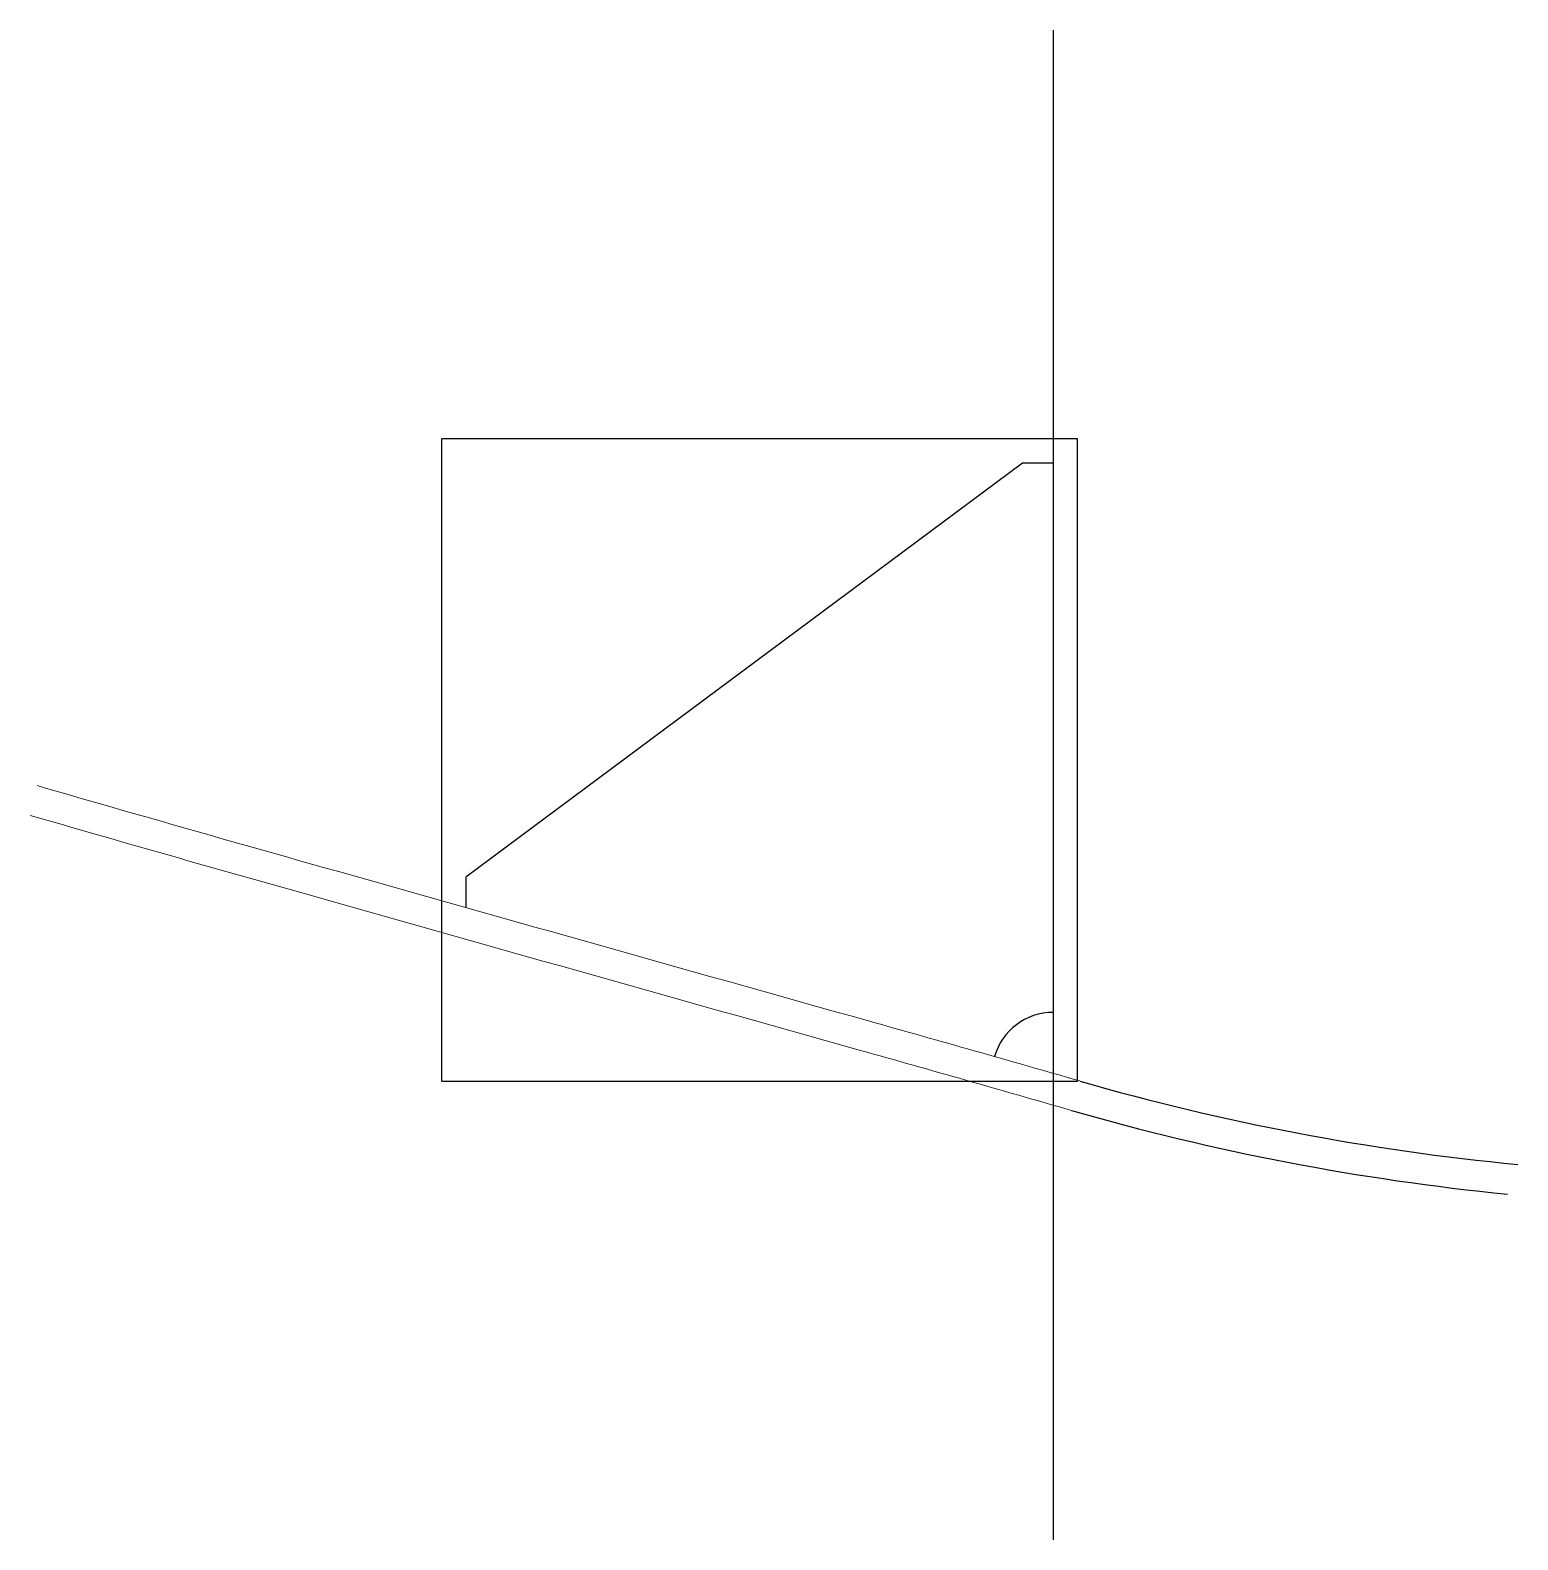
# Model space of a CAD drawing. Header units: millimetres. Extents: x 2381 to 3600, y 521 to 1758.
import ezdxf

# ---------------------------------------------------------------- set-up
doc = ezdxf.new("R2010")
doc.units = ezdxf.units.MM
for name, color, linetype in [('-1202', 7, 'Continuous'), ('Braket', 30, 'Continuous'), ('Plate _Visible', 7, 'Continuous')]:
    doc.layers.add(name, color=color, linetype=linetype)

msp = doc.modelspace()

# ---------------------------------------------------------------- linework, layer by layer
at = {"layer": '-1202', "color": 7, "linetype": 'Continuous', "lineweight": 0}
for points in [[(3241, 897.2, 0.001739), (3067.8, 946.4, -0.000373), (2605.8, 1076.6, -0.00154), (2386.6, 1139.2, -0.00154)], [(3234.1, 873.1, 0.001738), (3061.2, 922.3, -0.000373), (2598.8, 1052.6, -0.001529), (2381, 1114.8, -0.001529)]]:
    msp.add_lwpolyline(points, format="xyb", dxfattribs=at)
at = {"color": 140, "linetype": 'Continuous', "ltscale": 3}
msp.add_lwpolyline([(3219.1, 1403.4), (3194.1, 1403.4), (2737.9, 1064.3), (2737.9, 1039.3)], dxfattribs=at)
msp.add_arc((3219.1, 903.4), 50, 90, 164.02, dxfattribs=at)
at = {"color": 7, "linetype": 'Continuous'}
for radius, end in [(1975, 264.527), (2000, 264.3554)]:
    msp.add_arc((3788.2, 2794.8), radius, 253.9143, end, dxfattribs=at)
at = {"layer": 'Braket'}
for p, q in [((3239.1, 1423.4), (2717.9, 1423.4)), ((2717.9, 1423.4), (2717.9, 897.1)), ((3239.1, 897.1), (3239.1, 1423.4)), ((2717.9, 897.1), (3239.1, 897.1))]:
    msp.add_line(p, q, dxfattribs=at)
at = {"layer": 'Plate _Visible', "color": 3, "linetype": 'Continuous'}
msp.add_line((3219.1, 1758.2), (3219.1, 521.3), dxfattribs=at)

doc.saveas('drawing.dxf')
